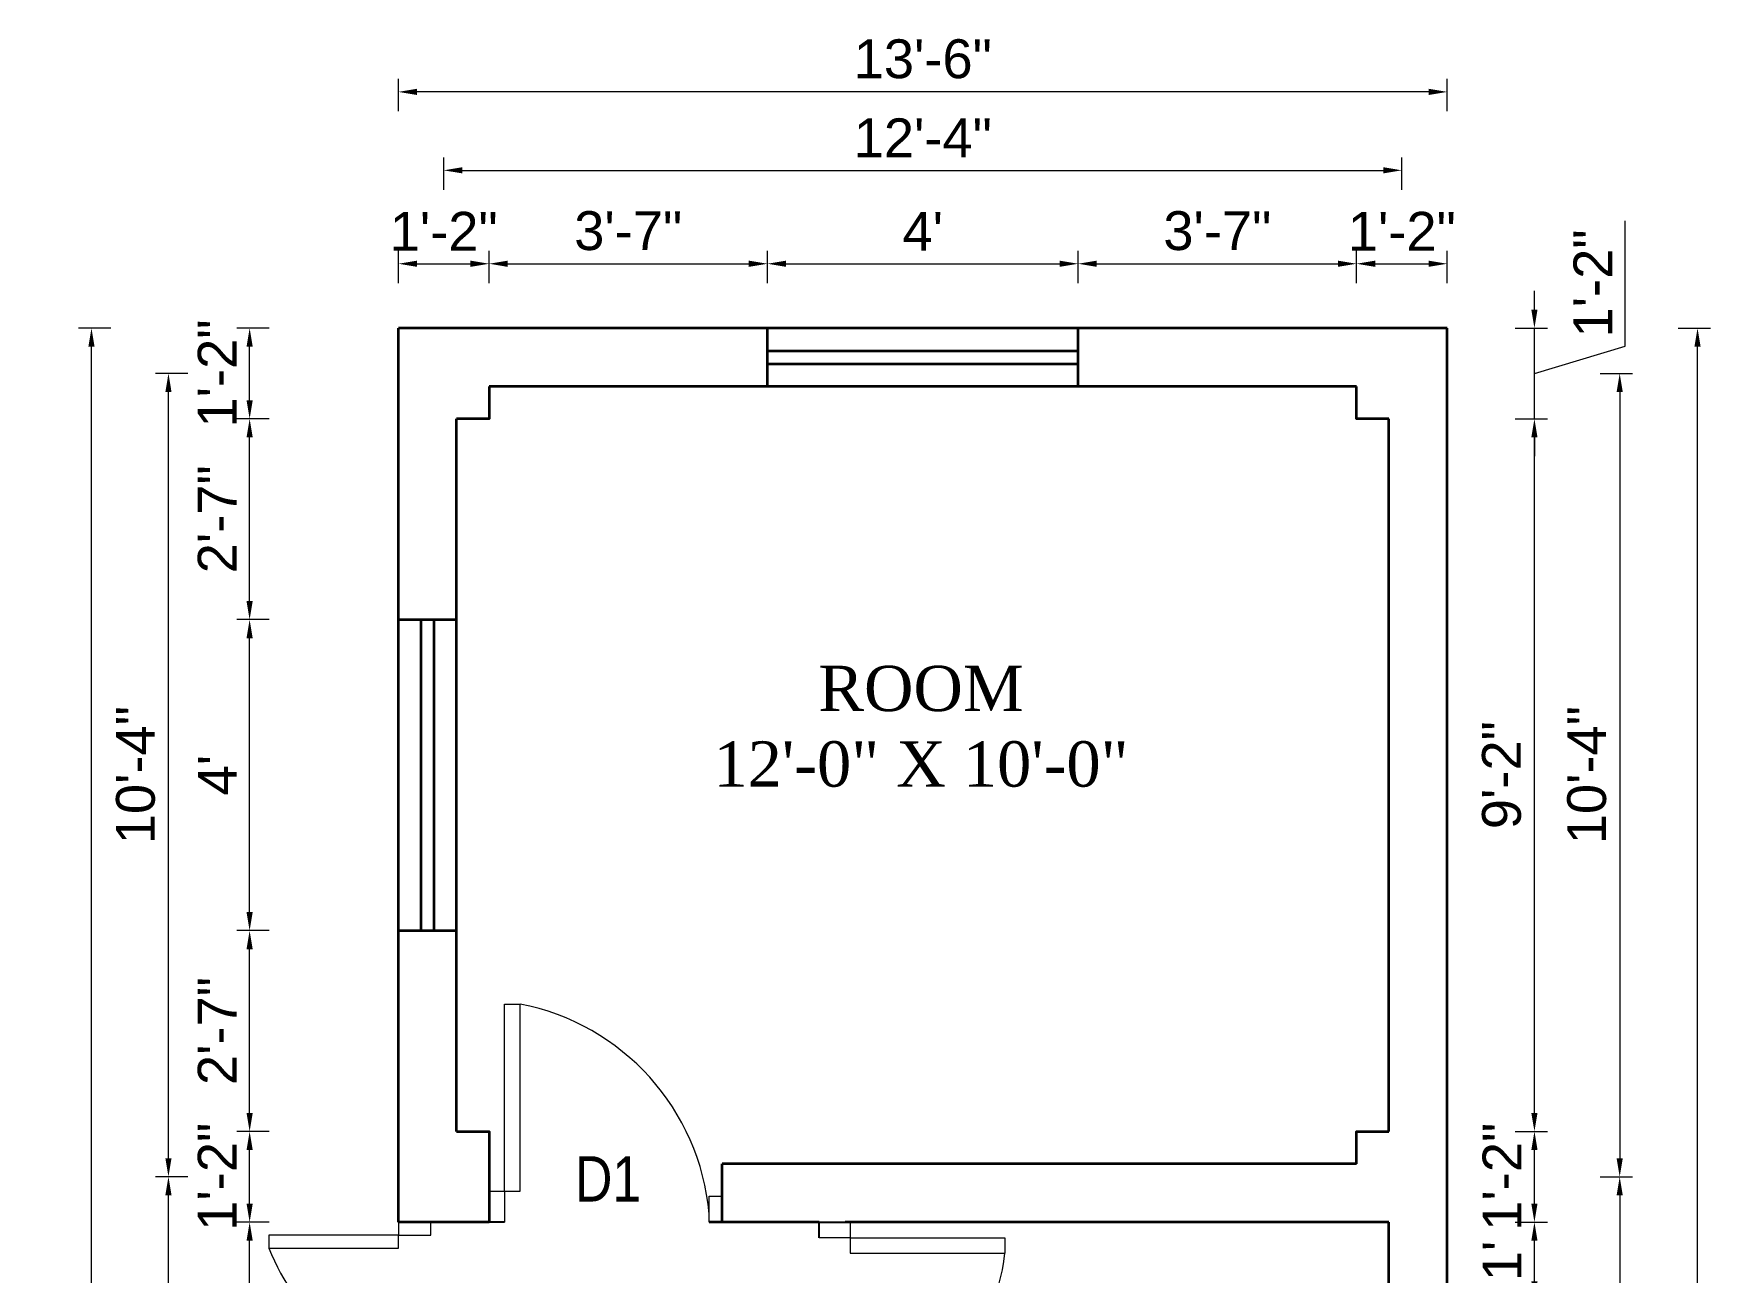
# Model space of a CAD drawing. Header units: inches. Extents: x 352533 to 378079, y -36324 to -23949.
# Drawn here: x 360995.6 to 361254.6, y -30242 to -30050.8 of the extents above; entities that cross this region are included whole.
import ezdxf

# ---------------------------------------------------------------- set-up
doc = ezdxf.new("R2010")
doc.units = ezdxf.units.IN
doc.header["$LTSCALE"] = 2
doc.header["$MEASUREMENT"] = 0
doc.header["$PDMODE"] = 34
doc.layers.get('DEFPOINTS').update_dxf_attribs({"color": 141, "linetype": 'CONTINUOUS'})
for name, color, linetype, lineweight in [('dimension', 160, 'CONTINUOUS', 15), ('door', 20, 'CONTINUOUS', 35), ('steps', 253, 'CONTINUOUS', 20), ('truss', 1, 'CONTINUOUS', 25)]:
    doc.layers.add(name, color=color, linetype=linetype, lineweight=lineweight)
doc.styles.add('Lettring Text', font='arial.ttf')
doc.styles.get("Standard").update_dxf_attribs({"font": 'ARIALN.TTF'})
doc.dimstyles.new('Copy of Standard', dxfattribs={"dimtxt": 6, "dimasz": 2.875, "dimexe": 2, "dimexo": 4, "dimgap": 2, "dimtad": 1, "dimdec": 0, "dimrnd": 1, "dimzin": 0, "dimdsep": 46, "dimlunit": 4, "dimtxsty": 'Lettring Text', "dimcen": 0.1, "dimclrd": 7, "dimclre": 7, "dimclrt": 7, "dimazin": 0, "dimtfac": 0.645, "dimtdec": 0, "dimtmove": 1, "dimatfit": 0, "dimfxl": 3, "dimfxlon": 1, "dimtfillclr": 256, "dimtolj": 1, "dimtzin": 0, "dimlwd": -1, "dimlwe": -1, "dimarcsym": 2})

# ---------------------------------------------------------------- blocks, each defined once
blk = doc.blocks.new('*D573')
at = {"layer": 'DEFPOINTS', "color": 0, "ltscale": 0.5, "transparency": 16777216}
for p in [(361065.91, -30086.33), (361051.91, -30096.27), (361065.91, -30096.27)]:
    blk.add_point(p, dxfattribs=at)
at = {"layer": 'steps', "color": 7, "ltscale": 0.5, "transparency": 16777216}
for p, q in [((361051.91, -30089.33), (361051.91, -30084.33)), ((361065.91, -30089.33), (361065.91, -30084.33)), ((361054.79, -30086.33), (361063.04, -30086.33))]:
    blk.add_line(p, q, dxfattribs=at)
for points in [[(361054.79, -30085.85), (361054.79, -30086.81), (361051.91, -30086.33)], [(361063.04, -30085.85), (361063.04, -30086.81), (361065.91, -30086.33)]]:
    blk.add_solid(points, dxfattribs=at)
at = {"layer": 'steps', "color": 7, "ltscale": 0.5, "transparency": 16777216, "insert": (361058.91, -30081.32), "char_height": 6, "attachment_point": 5, "style": 'Lettring Text'}
blk.add_mtext('\\A1;1\'-2"', dxfattribs=at)
blk = doc.blocks.new('*D574')
at = {"layer": 'DEFPOINTS', "color": 0, "ltscale": 0.5, "transparency": 16777216}
for p in [(361108.91, -30086.33), (361065.91, -30096.27), (361108.91, -30105.27)]:
    blk.add_point(p, dxfattribs=at)
at = {"layer": 'steps', "color": 7, "ltscale": 0.5, "transparency": 16777216}
for p, q in [((361065.91, -30089.33), (361065.91, -30084.33)), ((361108.91, -30089.33), (361108.91, -30084.33)), ((361068.79, -30086.33), (361106.04, -30086.33))]:
    blk.add_line(p, q, dxfattribs=at)
for points in [[(361068.79, -30085.85), (361068.79, -30086.81), (361065.91, -30086.33)], [(361106.04, -30085.85), (361106.04, -30086.81), (361108.91, -30086.33)]]:
    blk.add_solid(points, dxfattribs=at)
at = {"layer": 'steps', "color": 7, "ltscale": 0.5, "transparency": 16777216, "insert": (361087.41, -30081.26), "char_height": 6, "attachment_point": 5, "style": 'Lettring Text'}
blk.add_mtext('\\A1;3\'-7"', dxfattribs=at)
blk = doc.blocks.new('*D575')
at = {"layer": 'DEFPOINTS', "color": 0, "ltscale": 0.5, "transparency": 16777216}
for p in [(361213.91, -30086.33), (361199.91, -30105.27), (361213.91, -30105.27)]:
    blk.add_point(p, dxfattribs=at)
at = {"layer": 'steps', "color": 7, "ltscale": 0.5, "transparency": 16777216}
for p, q in [((361199.91, -30089.33), (361199.91, -30084.33)), ((361213.91, -30089.33), (361213.91, -30084.33)), ((361202.79, -30086.33), (361211.04, -30086.33))]:
    blk.add_line(p, q, dxfattribs=at)
for points in [[(361202.79, -30085.85), (361202.79, -30086.81), (361199.91, -30086.33)], [(361211.04, -30085.85), (361211.04, -30086.81), (361213.91, -30086.33)]]:
    blk.add_solid(points, dxfattribs=at)
at = {"layer": 'steps', "color": 7, "ltscale": 0.5, "transparency": 16777216, "insert": (361206.91, -30081.32), "char_height": 6, "attachment_point": 5, "style": 'Lettring Text'}
blk.add_mtext('\\A1;1\'-2"', dxfattribs=at)
blk = doc.blocks.new('*D576')
at = {"layer": 'DEFPOINTS', "color": 0, "ltscale": 0.5, "transparency": 16777216}
for p in [(361206.91, -30071.91), (361058.91, -30096.27), (361206.91, -30096.27)]:
    blk.add_point(p, dxfattribs=at)
at = {"layer": 'steps', "color": 7, "ltscale": 0.5, "transparency": 16777216}
for p, q in [((361058.91, -30074.91), (361058.91, -30069.91)), ((361206.91, -30074.91), (361206.91, -30069.91)), ((361061.79, -30071.91), (361204.04, -30071.91))]:
    blk.add_line(p, q, dxfattribs=at)
for points in [[(361061.79, -30071.43), (361061.79, -30072.38), (361058.91, -30071.91)], [(361204.04, -30071.43), (361204.04, -30072.38), (361206.91, -30071.91)]]:
    blk.add_solid(points, dxfattribs=at)
at = {"layer": 'steps', "color": 7, "ltscale": 0.5, "transparency": 16777216, "insert": (361132.91, -30066.89), "char_height": 6, "attachment_point": 5, "style": 'Lettring Text'}
blk.add_mtext('\\A1;12\'-4"', dxfattribs=at)
blk = doc.blocks.new('*D577')
at = {"layer": 'DEFPOINTS', "color": 0, "ltscale": 0.5, "transparency": 16777216}
for p in [(361051.91, -30059.8), (361051.91, -30096.27), (361213.91, -30096.27)]:
    blk.add_point(p, dxfattribs=at)
at = {"layer": 'steps', "color": 7, "ltscale": 0.5, "transparency": 16777216}
for p, q in [((361051.91, -30062.8), (361051.91, -30057.8)), ((361211.04, -30059.8), (361054.79, -30059.8)), ((361213.91, -30062.8), (361213.91, -30057.8))]:
    blk.add_line(p, q, dxfattribs=at)
for points in [[(361054.79, -30059.32), (361054.79, -30060.28), (361051.91, -30059.8)], [(361211.04, -30059.32), (361211.04, -30060.28), (361213.91, -30059.8)]]:
    blk.add_solid(points, dxfattribs=at)
at = {"layer": 'steps', "color": 7, "ltscale": 0.5, "transparency": 16777216, "insert": (361132.91, -30054.73), "char_height": 6, "attachment_point": 5, "style": 'Lettring Text'}
blk.add_mtext('\\A1;13\'-6"', dxfattribs=at)
blk = doc.blocks.new('*D587')
at = {"layer": 'DEFPOINTS', "color": 0, "ltscale": 0.5, "transparency": 16777216}
for p in [(361028.93, -30234.27), (361051.91, -30234.27), (361051.91, -30282.27)]:
    blk.add_point(p, dxfattribs=at)
at = {"layer": 'steps', "color": 7, "ltscale": 0.5, "transparency": 16777216}
for p, q in [((361031.93, -30234.27), (361026.93, -30234.27)), ((361028.93, -30279.4), (361028.93, -30237.15)), ((361031.93, -30282.27), (361026.93, -30282.27))]:
    blk.add_line(p, q, dxfattribs=at)
for points in [[(361028.45, -30237.15), (361029.41, -30237.15), (361028.93, -30234.27)], [(361028.45, -30279.4), (361029.41, -30279.4), (361028.93, -30282.27)]]:
    blk.add_solid(points, dxfattribs=at)
at = {"layer": 'steps', "color": 7, "ltscale": 0.5, "transparency": 16777216, "insert": (361023.93, -30258.27), "char_height": 6, "attachment_point": 5, "rotation": 90, "style": 'Lettring Text'}
blk.add_mtext("\\A1;4'", dxfattribs=at)
blk = doc.blocks.new('*D588')
at = {"layer": 'DEFPOINTS', "color": 0, "ltscale": 0.5, "transparency": 16777216}
for p in [(361028.93, -30220.27), (361060.91, -30220.27), (361051.91, -30234.27)]:
    blk.add_point(p, dxfattribs=at)
at = {"layer": 'steps', "color": 7, "ltscale": 0.5, "transparency": 16777216}
for p, q in [((361031.93, -30220.27), (361026.93, -30220.27)), ((361028.93, -30231.4), (361028.93, -30223.15)), ((361031.93, -30234.27), (361026.93, -30234.27))]:
    blk.add_line(p, q, dxfattribs=at)
for points in [[(361028.45, -30223.15), (361029.41, -30223.15), (361028.93, -30220.27)], [(361028.45, -30231.4), (361029.41, -30231.4), (361028.93, -30234.27)]]:
    blk.add_solid(points, dxfattribs=at)
at = {"layer": 'steps', "color": 7, "ltscale": 0.5, "transparency": 16777216, "insert": (361023.92, -30227.27), "char_height": 6, "attachment_point": 5, "rotation": 90, "style": 'Lettring Text'}
blk.add_mtext('\\A1;1\'-2"', dxfattribs=at)
blk = doc.blocks.new('*D589')
at = {"layer": 'DEFPOINTS', "color": 0, "ltscale": 0.5, "transparency": 16777216}
for p in [(361028.93, -30189.27), (361051.91, -30189.27), (361060.91, -30220.27)]:
    blk.add_point(p, dxfattribs=at)
at = {"layer": 'steps', "color": 7, "ltscale": 0.5, "transparency": 16777216}
for p, q in [((361031.93, -30189.27), (361026.93, -30189.27)), ((361028.93, -30217.4), (361028.93, -30192.15)), ((361031.93, -30220.27), (361026.93, -30220.27))]:
    blk.add_line(p, q, dxfattribs=at)
for points in [[(361028.45, -30192.15), (361029.41, -30192.15), (361028.93, -30189.27)], [(361028.45, -30217.4), (361029.41, -30217.4), (361028.93, -30220.27)]]:
    blk.add_solid(points, dxfattribs=at)
at = {"layer": 'steps', "color": 7, "ltscale": 0.5, "transparency": 16777216, "insert": (361023.92, -30204.77), "char_height": 6, "attachment_point": 5, "rotation": 90, "style": 'Lettring Text'}
blk.add_mtext('\\A1;2\'-7"', dxfattribs=at)
blk = doc.blocks.new('*D590')
at = {"layer": 'DEFPOINTS', "color": 0, "ltscale": 0.5, "transparency": 16777216}
for p in [(361028.93, -30141.27), (361051.91, -30141.27), (361051.91, -30189.27)]:
    blk.add_point(p, dxfattribs=at)
at = {"layer": 'steps', "color": 7, "ltscale": 0.5, "transparency": 16777216}
for p, q in [((361031.93, -30141.27), (361026.93, -30141.27)), ((361028.93, -30186.4), (361028.93, -30144.15)), ((361031.93, -30189.27), (361026.93, -30189.27))]:
    blk.add_line(p, q, dxfattribs=at)
for points in [[(361028.45, -30144.15), (361029.41, -30144.15), (361028.93, -30141.27)], [(361028.45, -30186.4), (361029.41, -30186.4), (361028.93, -30189.27)]]:
    blk.add_solid(points, dxfattribs=at)
at = {"layer": 'steps', "color": 7, "ltscale": 0.5, "transparency": 16777216, "insert": (361023.93, -30165.27), "char_height": 6, "attachment_point": 5, "rotation": 90, "style": 'Lettring Text'}
blk.add_mtext("\\A1;4'", dxfattribs=at)
blk = doc.blocks.new('*D591')
at = {"layer": 'DEFPOINTS', "color": 0, "ltscale": 0.5, "transparency": 16777216}
for p in [(361028.93, -30110.27), (361060.91, -30110.27), (361051.91, -30141.27)]:
    blk.add_point(p, dxfattribs=at)
at = {"layer": 'steps', "color": 7, "ltscale": 0.5, "transparency": 16777216}
for p, q in [((361031.93, -30110.27), (361026.93, -30110.27)), ((361028.93, -30138.4), (361028.93, -30113.15)), ((361031.93, -30141.27), (361026.93, -30141.27))]:
    blk.add_line(p, q, dxfattribs=at)
for points in [[(361028.45, -30113.15), (361029.41, -30113.15), (361028.93, -30110.27)], [(361028.45, -30138.4), (361029.41, -30138.4), (361028.93, -30141.27)]]:
    blk.add_solid(points, dxfattribs=at)
at = {"layer": 'steps', "color": 7, "ltscale": 0.5, "transparency": 16777216, "insert": (361023.92, -30125.77), "char_height": 6, "attachment_point": 5, "rotation": 90, "style": 'Lettring Text'}
blk.add_mtext('\\A1;2\'-7"', dxfattribs=at)
blk = doc.blocks.new('*D592')
at = {"layer": 'DEFPOINTS', "color": 0, "ltscale": 0.5, "transparency": 16777216}
for p in [(361028.93, -30096.27), (361051.91, -30096.27), (361060.91, -30110.27)]:
    blk.add_point(p, dxfattribs=at)
at = {"layer": 'steps', "color": 7, "ltscale": 0.5, "transparency": 16777216}
for p, q in [((361031.93, -30096.27), (361026.93, -30096.27)), ((361028.93, -30107.4), (361028.93, -30099.15)), ((361031.93, -30110.27), (361026.93, -30110.27))]:
    blk.add_line(p, q, dxfattribs=at)
for points in [[(361028.45, -30099.15), (361029.41, -30099.15), (361028.93, -30096.27)], [(361028.45, -30107.4), (361029.41, -30107.4), (361028.93, -30110.27)]]:
    blk.add_solid(points, dxfattribs=at)
at = {"layer": 'steps', "color": 7, "ltscale": 0.5, "transparency": 16777216, "insert": (361023.92, -30103.27), "char_height": 6, "attachment_point": 5, "rotation": 90, "style": 'Lettring Text'}
blk.add_mtext('\\A1;1\'-2"', dxfattribs=at)
blk = doc.blocks.new('*D595')
at = {"layer": 'DEFPOINTS', "color": 0, "ltscale": 0.5, "transparency": 16777216}
for p in [(361004.5, -30096.27), (361051.91, -30096.27), (361051.91, -30420.27)]:
    blk.add_point(p, dxfattribs=at)
at = {"layer": 'steps', "color": 7, "ltscale": 0.5, "transparency": 16777216}
for p, q in [((361007.5, -30096.27), (361002.5, -30096.27)), ((361004.5, -30417.4), (361004.5, -30099.15)), ((361007.5, -30420.27), (361002.5, -30420.27))]:
    blk.add_line(p, q, dxfattribs=at)
for points in [[(361004.02, -30099.15), (361004.98, -30099.15), (361004.5, -30096.27)], [(361004.02, -30417.4), (361004.98, -30417.4), (361004.5, -30420.27)]]:
    blk.add_solid(points, dxfattribs=at)
at = {"layer": 'steps', "color": 7, "ltscale": 0.5, "transparency": 16777216, "insert": (360999.49, -30258.27), "char_height": 6, "attachment_point": 5, "rotation": 90, "style": 'Lettring Text'}
blk.add_mtext("\\A1;27'", dxfattribs=at)
blk = doc.blocks.new('*D596')
at = {"layer": 'DEFPOINTS', "color": 0, "ltscale": 0.5, "transparency": 16777216}
for p in [(361016.39, -30227.27), (361065.91, -30227.27), (361065.91, -30289.27)]:
    blk.add_point(p, dxfattribs=at)
at = {"layer": 'steps', "color": 7, "ltscale": 0.5, "transparency": 16777216}
for p, q in [((361019.39, -30227.27), (361014.39, -30227.27)), ((361016.39, -30286.4), (361016.39, -30230.15)), ((361019.39, -30289.27), (361014.39, -30289.27))]:
    blk.add_line(p, q, dxfattribs=at)
for points in [[(361015.91, -30230.15), (361016.87, -30230.15), (361016.39, -30227.27)], [(361015.91, -30286.4), (361016.87, -30286.4), (361016.39, -30289.27)]]:
    blk.add_solid(points, dxfattribs=at)
at = {"layer": 'steps', "color": 7, "ltscale": 0.5, "transparency": 16777216, "insert": (361011.33, -30258.27), "char_height": 6, "attachment_point": 5, "rotation": 90, "style": 'Lettring Text'}
blk.add_mtext('\\A1;5\'-2"', dxfattribs=at)
blk = doc.blocks.new('*D555')
at = {"layer": 'DEFPOINTS', "color": 0, "ltscale": 0.5, "transparency": 16777216}
for p in [(361016.39, -30103.27), (361060.91, -30103.27), (361065.91, -30227.27)]:
    blk.add_point(p, dxfattribs=at)
at = {"layer": 'steps', "color": 7, "ltscale": 0.5, "transparency": 16777216}
for p, q in [((361019.39, -30103.27), (361014.39, -30103.27)), ((361016.39, -30224.4), (361016.39, -30106.15)), ((361019.39, -30227.27), (361014.39, -30227.27))]:
    blk.add_line(p, q, dxfattribs=at)
for points in [[(361015.91, -30106.15), (361016.87, -30106.15), (361016.39, -30103.27)], [(361015.91, -30224.4), (361016.87, -30224.4), (361016.39, -30227.27)]]:
    blk.add_solid(points, dxfattribs=at)
at = {"layer": 'steps', "color": 7, "ltscale": 0.5, "transparency": 16777216, "insert": (361011.33, -30165.27), "char_height": 6, "attachment_point": 5, "rotation": 90, "style": 'Lettring Text'}
blk.add_mtext('\\A1;10\'-4"', dxfattribs=at)
blk = doc.blocks.new('*D563')
at = {"layer": 'DEFPOINTS', "color": 0, "ltscale": 0.5, "transparency": 16777216}
for p in [(361204.91, -30234.27), (361227.39, -30234.27), (361204.91, -30246.27)]:
    blk.add_point(p, dxfattribs=at)
at = {"layer": 'steps', "color": 7, "ltscale": 0.5, "transparency": 16777216}
for p, q in [((361224.39, -30234.27), (361229.39, -30234.27)), ((361227.39, -30243.4), (361227.39, -30237.15)), ((361224.39, -30246.27), (361229.39, -30246.27))]:
    blk.add_line(p, q, dxfattribs=at)
for points in [[(361226.91, -30237.15), (361227.87, -30237.15), (361227.39, -30234.27)], [(361226.91, -30243.4), (361227.87, -30243.4), (361227.39, -30246.27)]]:
    blk.add_solid(points, dxfattribs=at)
at = {"layer": 'steps', "color": 7, "ltscale": 0.5, "transparency": 16777216, "insert": (361222.38, -30240.27), "char_height": 6, "attachment_point": 5, "rotation": 90, "style": 'Lettring Text'}
blk.add_mtext("\\A1;1'", dxfattribs=at)
blk = doc.blocks.new('*D564')
at = {"layer": 'DEFPOINTS', "color": 0, "ltscale": 0.5, "transparency": 16777216}
for p in [(361204.91, -30220.27), (361227.39, -30220.27), (361204.91, -30234.27)]:
    blk.add_point(p, dxfattribs=at)
at = {"layer": 'steps', "color": 7, "ltscale": 0.5, "transparency": 16777216}
for p, q in [((361224.39, -30220.27), (361229.39, -30220.27)), ((361227.39, -30231.4), (361227.39, -30223.15)), ((361224.39, -30234.27), (361229.39, -30234.27))]:
    blk.add_line(p, q, dxfattribs=at)
for points in [[(361226.91, -30223.15), (361227.87, -30223.15), (361227.39, -30220.27)], [(361226.91, -30231.4), (361227.87, -30231.4), (361227.39, -30234.27)]]:
    blk.add_solid(points, dxfattribs=at)
at = {"layer": 'steps', "color": 7, "ltscale": 0.5, "transparency": 16777216, "insert": (361222.38, -30227.27), "char_height": 6, "attachment_point": 5, "rotation": 90, "style": 'Lettring Text'}
blk.add_mtext('\\A1;1\'-2"', dxfattribs=at)
blk = doc.blocks.new('*D565')
at = {"layer": 'DEFPOINTS', "color": 0, "ltscale": 0.5, "transparency": 16777216}
for p in [(361204.91, -30110.27), (361227.39, -30110.27), (361204.91, -30220.27)]:
    blk.add_point(p, dxfattribs=at)
at = {"layer": 'steps', "color": 7, "ltscale": 0.5, "transparency": 16777216}
for p, q in [((361224.39, -30110.27), (361229.39, -30110.27)), ((361227.39, -30217.4), (361227.39, -30113.15)), ((361224.39, -30220.27), (361229.39, -30220.27))]:
    blk.add_line(p, q, dxfattribs=at)
for points in [[(361226.91, -30113.15), (361227.87, -30113.15), (361227.39, -30110.27)], [(361226.91, -30217.4), (361227.87, -30217.4), (361227.39, -30220.27)]]:
    blk.add_solid(points, dxfattribs=at)
at = {"layer": 'steps', "color": 7, "ltscale": 0.5, "transparency": 16777216, "insert": (361222.33, -30165.27), "char_height": 6, "attachment_point": 5, "rotation": 90, "style": 'Lettring Text'}
blk.add_mtext('\\A1;9\'-2"', dxfattribs=at)
blk = doc.blocks.new('*D566')
at = {"layer": 'DEFPOINTS', "color": 0, "ltscale": 0.5, "transparency": 16777216}
for p in [(361204.91, -30096.27), (361227.39, -30096.27), (361204.91, -30110.27)]:
    blk.add_point(p, dxfattribs=at)
at = {"layer": 'steps', "color": 7, "ltscale": 0.5, "transparency": 16777216}
for p, q in [((361241.43, -30099.06), (361241.43, -30079.68)), ((361227.39, -30093.4), (361227.39, -30090.52)), ((361224.39, -30096.27), (361229.39, -30096.27)), ((361227.39, -30110.27), (361227.39, -30096.27)), ((361227.39, -30110.27), (361227.39, -30096.27)), ((361227.39, -30103.27), (361241.43, -30099.06)), ((361224.39, -30110.27), (361229.39, -30110.27)), ((361227.39, -30113.15), (361227.39, -30116.02))]:
    blk.add_line(p, q, dxfattribs=at)
for points in [[(361226.91, -30093.4), (361227.87, -30093.4), (361227.39, -30096.27)], [(361226.91, -30113.15), (361227.87, -30113.15), (361227.39, -30110.27)]]:
    blk.add_solid(points, dxfattribs=at)
at = {"layer": 'steps', "color": 7, "ltscale": 0.5, "transparency": 16777216, "insert": (361236.42, -30089.37), "char_height": 6, "attachment_point": 5, "rotation": 90, "style": 'Lettring Text'}
blk.add_mtext('\\A1;1\'-2"', dxfattribs=at)
blk = doc.blocks.new('*D567')
at = {"layer": 'DEFPOINTS', "color": 0, "ltscale": 0.5, "transparency": 16777216}
for p in [(361204.91, -30103.27), (361065.91, -30227.27), (361240.56, -30227.27)]:
    blk.add_point(p, dxfattribs=at)
at = {"layer": 'steps', "color": 7, "ltscale": 0.5, "transparency": 16777216}
for p, q in [((361237.56, -30103.27), (361242.56, -30103.27)), ((361240.56, -30106.15), (361240.56, -30224.4)), ((361237.56, -30227.27), (361242.56, -30227.27))]:
    blk.add_line(p, q, dxfattribs=at)
for points in [[(361240.08, -30106.15), (361241.04, -30106.15), (361240.56, -30103.27)], [(361240.08, -30224.4), (361241.04, -30224.4), (361240.56, -30227.27)]]:
    blk.add_solid(points, dxfattribs=at)
at = {"layer": 'steps', "color": 7, "ltscale": 0.5, "transparency": 16777216, "insert": (361235.49, -30165.27), "char_height": 6, "attachment_point": 5, "rotation": 90, "style": 'Lettring Text'}
blk.add_mtext('\\A1;10\'-4"', dxfattribs=at)
blk = doc.blocks.new('*D568')
at = {"layer": 'DEFPOINTS', "color": 0, "ltscale": 0.5, "transparency": 16777216}
for p in [(361065.91, -30227.27), (361065.91, -30289.27), (361240.56, -30289.27)]:
    blk.add_point(p, dxfattribs=at)
at = {"layer": 'steps', "color": 7, "ltscale": 0.5, "transparency": 16777216}
for p, q in [((361237.56, -30227.27), (361242.56, -30227.27)), ((361240.56, -30230.15), (361240.56, -30286.4)), ((361237.56, -30289.27), (361242.56, -30289.27))]:
    blk.add_line(p, q, dxfattribs=at)
for points in [[(361240.08, -30230.15), (361241.04, -30230.15), (361240.56, -30227.27)], [(361240.08, -30286.4), (361241.04, -30286.4), (361240.56, -30289.27)]]:
    blk.add_solid(points, dxfattribs=at)
at = {"layer": 'steps', "color": 7, "ltscale": 0.5, "transparency": 16777216, "insert": (361235.49, -30258.27), "char_height": 6, "attachment_point": 5, "rotation": 90, "style": 'Lettring Text'}
blk.add_mtext('\\A1;5\'-2"', dxfattribs=at)
blk = doc.blocks.new('*D570')
at = {"layer": 'DEFPOINTS', "color": 0, "ltscale": 0.5, "transparency": 16777216}
for p in [(361213.91, -30096.27), (361252.58, -30096.27), (361213.91, -30420.27)]:
    blk.add_point(p, dxfattribs=at)
at = {"layer": 'steps', "color": 7, "ltscale": 0.5, "transparency": 16777216}
for p, q in [((361249.58, -30096.27), (361254.58, -30096.27)), ((361252.58, -30417.4), (361252.58, -30099.15)), ((361249.58, -30420.27), (361254.58, -30420.27))]:
    blk.add_line(p, q, dxfattribs=at)
for points in [[(361252.1, -30099.15), (361253.06, -30099.15), (361252.58, -30096.27)], [(361252.1, -30417.4), (361253.06, -30417.4), (361252.58, -30420.27)]]:
    blk.add_solid(points, dxfattribs=at)
at = {"layer": 'steps', "color": 7, "ltscale": 0.5, "transparency": 16777216, "insert": (361247.57, -30258.27), "char_height": 6, "attachment_point": 5, "rotation": 90, "style": 'Lettring Text'}
blk.add_mtext("\\A1;27'", dxfattribs=at)
blk = doc.blocks.new('*D571')
at = {"layer": 'DEFPOINTS', "color": 0, "ltscale": 0.5, "transparency": 16777216}
for p in [(361156.91, -30086.33), (361156.91, -30096.27), (361108.91, -30105.27)]:
    blk.add_point(p, dxfattribs=at)
at = {"layer": 'steps', "color": 7, "ltscale": 0.5, "transparency": 16777216}
for p, q in [((361108.91, -30089.33), (361108.91, -30084.33)), ((361156.91, -30089.33), (361156.91, -30084.33)), ((361111.79, -30086.33), (361154.04, -30086.33))]:
    blk.add_line(p, q, dxfattribs=at)
for points in [[(361111.79, -30085.85), (361111.79, -30086.81), (361108.91, -30086.33)], [(361154.04, -30085.85), (361154.04, -30086.81), (361156.91, -30086.33)]]:
    blk.add_solid(points, dxfattribs=at)
at = {"layer": 'steps', "color": 7, "ltscale": 0.5, "transparency": 16777216, "insert": (361132.91, -30081.33), "char_height": 6, "attachment_point": 5, "style": 'Lettring Text'}
blk.add_mtext("\\A1;4'", dxfattribs=at)
blk = doc.blocks.new('*D572')
at = {"layer": 'DEFPOINTS', "color": 0, "ltscale": 0.5, "transparency": 16777216}
for p in [(361199.91, -30086.33), (361156.91, -30096.27), (361199.91, -30105.27)]:
    blk.add_point(p, dxfattribs=at)
at = {"layer": 'steps', "color": 7, "ltscale": 0.5, "transparency": 16777216}
for p, q in [((361156.91, -30089.33), (361156.91, -30084.33)), ((361199.91, -30089.33), (361199.91, -30084.33)), ((361159.79, -30086.33), (361197.04, -30086.33))]:
    blk.add_line(p, q, dxfattribs=at)
for points in [[(361159.79, -30085.85), (361159.79, -30086.81), (361156.91, -30086.33)], [(361197.04, -30085.85), (361197.04, -30086.81), (361199.91, -30086.33)]]:
    blk.add_solid(points, dxfattribs=at)
at = {"layer": 'steps', "color": 7, "ltscale": 0.5, "transparency": 16777216, "insert": (361178.41, -30081.26), "char_height": 6, "attachment_point": 5, "style": 'Lettring Text'}
blk.add_mtext('\\A1;3\'-7"', dxfattribs=at)

msp = doc.modelspace()

# ---------------------------------------------------------------- linework, layer by layer
at = {"layer": 'dimension', "ltscale": 7}
for p, q in [((361068.31, -30229.47), (361068.31, -30200.6)), ((361068.31, -30200.6), (361070.71, -30200.6)), ((361070.71, -30229.47), (361070.71, -30200.6)), ((361065.91, -30229.47), (361068.31, -30229.47)), ((361065.91, -30234.27), (361065.91, -30229.47)), ((361068.31, -30229.47), (361068.31, -30234.27)), ((361068.31, -30229.47), (361070.71, -30229.47)), ((361099.91, -30234.27), (361099.91, -30230.27)), ((361099.91, -30230.27), (361101.91, -30230.27)), ((361068.31, -30234.27), (361065.91, -30234.27)), ((361099.91, -30234.27), (361101.91, -30234.27)), ((361116.91, -30236.67), (361116.91, -30234.27)), ((361116.91, -30234.27), (361121.71, -30234.27)), ((361121.71, -30234.27), (361121.71, -30236.67)), ((361121.71, -30236.67), (361116.91, -30236.67)), ((361121.71, -30236.67), (361145.59, -30236.67)), ((361121.71, -30236.67), (361121.71, -30239.07)), ((361145.59, -30236.67), (361145.59, -30239.07)), ((361121.71, -30239.07), (361145.59, -30239.07))]:
    msp.add_line(p, q, dxfattribs=at)
for centre, radius, start, end in [((361063.82, -30236.17), 36.23, 5.0246, 79.0343), ((361119.98, -30236.61), 25.72, 266.0106, 354.5071)]:
    msp.add_arc(centre, radius, start, end, dxfattribs=at)
at = {"layer": 'door', "ltscale": 0.5}
for p, q in [((361213.91, -30096.27), (361051.91, -30096.27)), ((361051.91, -30234.27), (361051.91, -30096.27)), ((361108.91, -30105.27), (361108.91, -30096.27)), ((361156.91, -30105.27), (361156.91, -30096.27)), ((361213.91, -30420.27), (361213.91, -30096.27)), ((361108.91, -30099.77), (361156.91, -30099.77)), ((361108.91, -30101.77), (361156.91, -30101.77)), ((361199.91, -30105.27), (361065.91, -30105.27)), ((361060.91, -30220.27), (361060.91, -30110.27)), ((361204.91, -30220.27), (361204.91, -30110.27)), ((361051.91, -30141.27), (361060.91, -30141.27)), ((361055.41, -30189.27), (361055.41, -30141.27)), ((361057.41, -30189.27), (361057.41, -30141.27)), ((361051.91, -30189.27), (361060.91, -30189.27)), ((361065.91, -30220.27), (361065.91, -30234.27)), ((361199.91, -30225.27), (361101.91, -30225.27)), ((361101.91, -30234.27), (361101.91, -30225.27)), ((361065.91, -30234.27), (361051.91, -30234.27)), ((361116.91, -30234.27), (361099.91, -30234.27)), ((361204.91, -30234.27), (361120.91, -30234.27)), ((361204.91, -30282.27), (361204.91, -30234.27))]:
    msp.add_line(p, q, dxfattribs=at)
for points in [[(361065.91, -30105.27), (361065.91, -30110.27), (361060.91, -30110.27)], [(361204.91, -30110.27), (361199.91, -30110.27), (361199.91, -30105.27)], [(361060.91, -30220.27), (361065.91, -30220.27), (361065.91, -30225.27)], [(361199.91, -30225.27), (361199.91, -30220.27), (361204.91, -30220.27)]]:
    msp.add_lwpolyline(points, dxfattribs=at)
at = {"layer": 'steps', "color": 7, "ltscale": 0.3}
for points in [[(361051.91, -30236.27), (361031.91, -30236.27), (361031.91, -30238.27), (361051.91, -30238.27)], [(361051.91, -30234.27), (361051.91, -30236.27), (361056.91, -30236.27), (361056.91, -30234.27)]]:
    msp.add_lwpolyline(points, close=True, dxfattribs=at)
at = {"layer": 'steps', "color": 7, "ltscale": 0.3, "true_color": 0xffffff}
msp.add_arc((361061.64, -30226.75), 31.88, 201.198, 261.4824, dxfattribs=at)
at = {"layer": 'truss', "ltscale": 7}
for p, q in [((361065.91, -30234.27), (361065.91, -30230.27)), ((361101.91, -30234.27), (361101.91, -30230.27)), ((361068.31, -30234.27), (361065.91, -30234.27)), ((361116.91, -30234.27), (361120.91, -30234.27)), ((361116.91, -30236.67), (361116.91, -30234.27))]:
    msp.add_line(p, q, dxfattribs=at)

# ---------------------------------------------------------------- texts
at = {"layer": 'steps', "color": 7, "ltscale": 0.3, "insert": (361132.64, -30148.38), "char_height": 7, "width": 72.8187, "attachment_point": 2}
msp.add_mtext('{\\fTimes New Roman|b0|i0|c0|p18;ROOM \\P12\'-0" X 10\'-0"}', dxfattribs=at)
at = {"layer": 'steps', "color": 7, "ltscale": 0.3, "insert": (361084.3, -30231.09), "char_height": 7, "attachment_point": 8}
msp.add_mtext_dynamic_manual_height_columns('{\\W1;D1}', width=18.6213, gutter_width=40, heights=[0], dxfattribs=at)

# ---------------------------------------------------------------- dimensions: what is measured, and where the dimension line sits
at = {"layer": 'steps', "ltscale": 0.5}
for base, p1, p2, picture, middle in [((361051.91, -30059.8), (361213.91, -30096.27), (361051.91, -30096.27), '*D577', (361132.91, -30054.73)), ((361206.91, -30071.91), (361058.91, -30096.27), (361206.91, -30096.27), '*D576', (361132.91, -30066.89)), ((361108.91, -30086.33), (361065.91, -30096.27), (361108.91, -30105.27), '*D574', (361087.41, -30081.26)), ((361156.91, -30086.33), (361108.91, -30105.27), (361156.91, -30096.27), '*D571', (361132.91, -30081.33)), ((361199.91, -30086.33), (361156.91, -30096.27), (361199.91, -30105.27), '*D572', (361178.41, -30081.26))]:
    dim = msp.add_linear_dim(base=base, p1=p1, p2=p2, dimstyle='Copy of Standard', dxfattribs=at)
    dim.commit()
    dim.dimension.update_dxf_attribs({"geometry": picture, "text_midpoint": middle})
for base, p1, p2, picture, middle in [((361065.91, -30086.33), (361051.91, -30096.27), (361065.91, -30096.27), '*D573', (361058.91, -30086.33)), ((361213.91, -30086.33), (361199.91, -30105.27), (361213.91, -30105.27), '*D575', (361206.91, -30086.33))]:
    dim = msp.add_linear_dim(base=base, p1=p1, p2=p2, dimstyle='Copy of Standard', dxfattribs=at)
    dim.commit()
    dim.dimension.update_dxf_attribs({"geometry": picture, "text_midpoint": middle, "dimtype": 160})
for base, p1, p2, picture, middle in [((361227.39, -30096.27), (361204.91, -30110.27), (361204.91, -30096.27), '*D566', (361236.42, -30097.06)), ((361004.5, -30096.27), (361051.91, -30420.27), (361051.91, -30096.27), '*D595', (360999.49, -30258.27)), ((361252.58, -30096.27), (361213.91, -30420.27), (361213.91, -30096.27), '*D570', (361247.57, -30258.27)), ((361016.39, -30103.27), (361065.91, -30227.27), (361060.91, -30103.27), '*D555', (361011.33, -30165.27)), ((361240.56, -30227.27), (361204.91, -30103.27), (361065.91, -30227.27), '*D567', (361235.49, -30165.27)), ((361028.93, -30110.27), (361051.91, -30141.27), (361060.91, -30110.27), '*D591', (361023.92, -30125.77)), ((361227.39, -30110.27), (361204.91, -30220.27), (361204.91, -30110.27), '*D565', (361222.33, -30165.27)), ((361028.93, -30141.27), (361051.91, -30189.27), (361051.91, -30141.27), '*D590', (361023.93, -30165.27)), ((361028.93, -30189.27), (361060.91, -30220.27), (361051.91, -30189.27), '*D589', (361023.92, -30204.77)), ((361016.39, -30227.27), (361065.91, -30289.27), (361065.91, -30227.27), '*D596', (361011.33, -30258.27)), ((361240.56, -30289.27), (361065.91, -30227.27), (361065.91, -30289.27), '*D568', (361235.49, -30258.27)), ((361028.93, -30234.27), (361051.91, -30282.27), (361051.91, -30234.27), '*D587', (361023.93, -30258.27)), ((361227.39, -30234.27), (361204.91, -30246.27), (361204.91, -30234.27), '*D563', (361222.38, -30240.27))]:
    dim = msp.add_linear_dim(base=base, p1=p1, p2=p2, angle=90, dimstyle='Copy of Standard', dxfattribs=at)
    dim.commit()
    dim.dimension.update_dxf_attribs({"geometry": picture, "text_midpoint": middle})
for base, p1, p2, picture, middle in [((361028.93, -30096.27), (361060.91, -30110.27), (361051.91, -30096.27), '*D592', (361028.93, -30103.27)), ((361028.93, -30220.27), (361051.91, -30234.27), (361060.91, -30220.27), '*D588', (361028.93, -30227.27)), ((361227.39, -30220.27), (361204.91, -30234.27), (361204.91, -30220.27), '*D564', (361227.39, -30227.27))]:
    dim = msp.add_linear_dim(base=base, p1=p1, p2=p2, angle=90, dimstyle='Copy of Standard', dxfattribs=at)
    dim.commit()
    dim.dimension.update_dxf_attribs({"geometry": picture, "text_midpoint": middle, "dimtype": 160})

doc.saveas('drawing.dxf')
